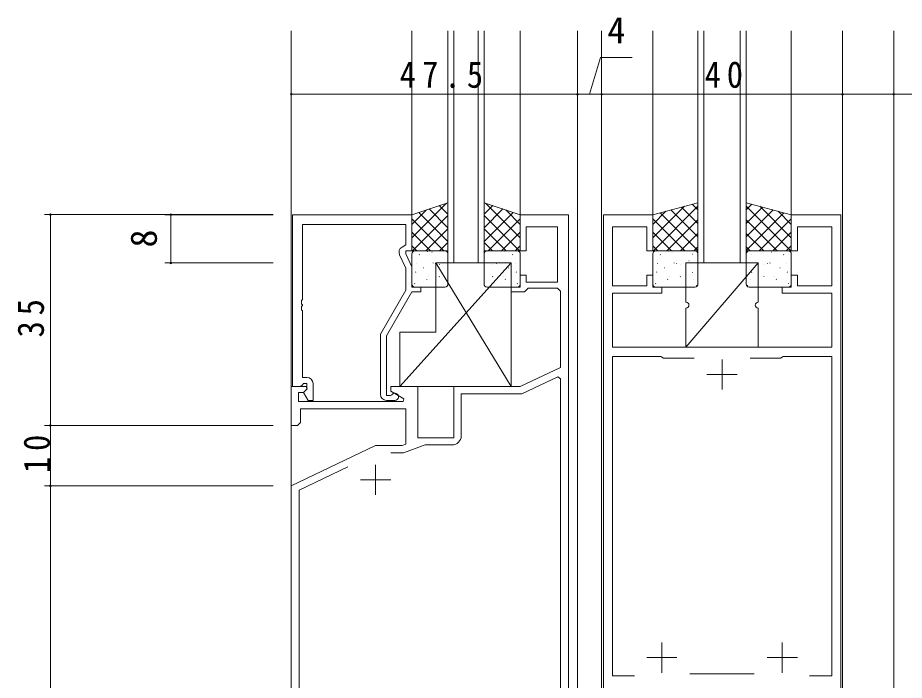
# Model space of a CAD drawing. Units: millimetres, scale not verified. Extents: x -841 to 746, y -594 to 534.
# Drawn here: x -543.6 to -396.4, y -183.6 to -73.7 of the extents above; entities that cross this region are included whole.
import ezdxf
from ezdxf.enums import TextEntityAlignment as Align

# ---------------------------------------------------------------- set-up
doc = ezdxf.new("R2010")
doc.units = ezdxf.units.MM
doc.header["$LTSCALE"] = 2
for name, color, linetype, lineweight in [('0-3_YKK_12', 2, 'Continuous', 9), ('0-5_YKK_D', 6, 'Continuous', 9), ('0-6_YKK_13', 4, 'Continuous', 9), ('0-7_YKK_11', 7, 'Continuous', 9)]:
    doc.layers.add(name, color=color, linetype=linetype, lineweight=lineweight)
doc.styles.add('ＭＳ ゴシック', font='')
doc.styles.get('ＭＳ ゴシック').set_extended_font_data('MS Gothic')

msp = doc.modelspace()

# ---------------------------------------------------------------- linework, layer by layer
at = {"layer": '0-3_YKK_12'}
for p, q in [((-498.154, -226.373), (-498.154, -75.875)), ((-478.154, -106.373), (-478.154, -75.875)), ((-472.154, -114.374), (-472.154, -75.875)), ((-471.154, -114.374), (-471.154, -75.875)), ((-467.154, -114.374), (-467.154, -75.875)), ((-466.154, -114.374), (-466.154, -75.875)), ((-460.154, -106.374), (-460.154, -75.875)), ((-450.654, -226.373), (-450.654, -75.875)), ((-446.654, -216.378), (-446.654, -75.875)), ((-438.154, -106.373), (-438.154, -75.875)), ((-430.654, -114.373), (-430.654, -75.875)), ((-429.654, -114.373), (-429.654, -75.875)), ((-423.654, -114.373), (-423.654, -75.875)), ((-422.654, -114.373), (-422.654, -75.875)), ((-415.154, -106.373), (-415.154, -75.875)), ((-406.654, -216.378), (-406.654, -75.875)), ((-398.154, -226.373), (-398.154, -75.875)), ((-466.154, -114.374), (-472.154, -114.374)), ((-422.654, -114.373), (-430.654, -114.373))]:
    msp.add_line(p, q, dxfattribs=at)
at = {"layer": '0-5_YKK_D'}
for p, q in [((-450.654, -86.373), (-498.154, -86.373)), ((-450.654, -100.837), (-450.654, -85.373)), ((-450.654, -104.071), (-450.654, -85.373)), ((-450.654, -86.373), (-446.654, -86.373)), ((-446.654, -101.779), (-446.654, -85.373)), ((-446.654, -103.681), (-446.654, -85.373)), ((-446.654, -86.373), (-406.654, -86.373)), ((-406.654, -101.779), (-406.654, -85.373)), ((-406.654, -103.774), (-406.654, -85.373)), ((-398.154, -104.373), (-398.154, -85.373)), ((-501.154, -106.352), (-539.154, -106.352)), ((-538.154, -106.352), (-538.154, -141.352)), ((-501.154, -106.373), (-519.154, -106.373)), ((-518.154, -106.373), (-518.154, -114.374)), ((-501.154, -114.374), (-519.154, -114.374)), ((-501.154, -141.352), (-539.154, -141.352)), ((-501.154, -141.352), (-539.154, -141.352)), ((-538.154, -141.352), (-538.154, -151.352)), ((-501.154, -151.352), (-539.154, -151.352)), ((-501.154, -151.373), (-539.154, -151.373)), ((-538.154, -226.373), (-538.154, -151.373))]:
    msp.add_line(p, q, dxfattribs=at)
for points in [[(-448.654, -86.373), (-446.824, -80.273), (-441.578, -80.273)], [(-406.654, -86.373), (-398.154, -86.373), (-383.647, -86.373)]]:
    msp.add_lwpolyline(points, dxfattribs=at)
for centre, start, end in [((-498.154, -86.373), 0, 180), ((-498.154, -86.373), 180, 0), ((-450.654, -86.373), 0, 180), ((-450.654, -86.373), 0, 180), ((-450.654, -86.373), 180, 0), ((-450.654, -86.373), 180, 0), ((-446.654, -86.373), 0, 180), ((-446.654, -86.373), 0, 180), ((-446.654, -86.373), 180, 0), ((-446.654, -86.373), 180, 0), ((-406.654, -86.373), 0, 180), ((-406.654, -86.373), 0, 180), ((-406.654, -86.373), 180, 0), ((-406.654, -86.373), 180, 0), ((-398.154, -86.373), 0, 180), ((-398.154, -86.373), 180, 0), ((-538.154, -106.352), 90, 270), ((-538.154, -106.352), 270, 90), ((-518.154, -106.373), 90, 270), ((-518.154, -106.373), 270, 90), ((-518.154, -114.374), 90, 270), ((-518.154, -114.374), 270, 90), ((-538.154, -141.352), 90, 270), ((-538.154, -141.352), 90, 270), ((-538.154, -141.352), 270, 90), ((-538.154, -141.352), 270, 90), ((-538.154, -151.352), 90, 270), ((-538.154, -151.373), 90, 270), ((-538.154, -151.352), 270, 90), ((-538.154, -151.373), 270, 90)]:
    msp.add_arc(centre, 0.128, start, end, dxfattribs=at)
at = {"layer": '0-6_YKK_13'}
for p, q in [((-472.374, -104.447), (-478.154, -110.226)), ((-465.934, -104.447), (-460.154, -110.226)), ((-475.742, -105.569), (-478.154, -107.981)), ((-475.286, -105.417), (-472.154, -108.549)), ((-473.602, -104.856), (-472.154, -106.303)), ((-464.706, -104.856), (-466.154, -106.303)), ((-463.022, -105.417), (-466.154, -108.549)), ((-462.566, -105.569), (-460.154, -107.981)), ((-432.9, -104.972), (-438.154, -110.226)), ((-435.961, -105.788), (-438.154, -107.981)), ((-430.654, -104.971), (-438.056, -112.373)), ((-435.135, -105.568), (-430.654, -110.049)), ((-433.362, -105.095), (-430.654, -107.803)), ((-431.59, -104.623), (-430.654, -105.558)), ((-421.718, -104.623), (-422.654, -105.558)), ((-422.654, -104.971), (-415.252, -112.373)), ((-419.946, -105.095), (-422.654, -107.803)), ((-418.173, -105.568), (-422.654, -110.049)), ((-420.408, -104.972), (-415.154, -110.226)), ((-417.347, -105.788), (-415.154, -107.981)), ((-478.154, -107.039), (-472.82, -112.373)), ((-472.154, -106.471), (-478.056, -112.373)), ((-476.969, -105.978), (-472.154, -110.794)), ((-461.339, -105.978), (-466.154, -110.794)), ((-466.154, -106.471), (-460.252, -112.373)), ((-460.154, -107.039), (-465.488, -112.373)), ((-438.154, -107.039), (-432.82, -112.373)), ((-436.907, -106.041), (-430.654, -112.294)), ((-430.654, -107.216), (-435.811, -112.373)), ((-416.401, -106.041), (-422.654, -112.294)), ((-422.654, -107.216), (-417.497, -112.373)), ((-415.154, -107.039), (-420.488, -112.373)), ((-472.154, -108.716), (-475.811, -112.373)), ((-466.154, -108.716), (-462.497, -112.373)), ((-478.154, -109.284), (-475.065, -112.373)), ((-460.154, -109.284), (-463.243, -112.373)), ((-438.154, -109.284), (-435.065, -112.373)), ((-430.654, -109.461), (-433.566, -112.373)), ((-422.654, -109.461), (-419.742, -112.373)), ((-415.154, -109.284), (-418.243, -112.373)), ((-478.154, -111.529), (-477.31, -112.373)), ((-472.154, -110.961), (-473.566, -112.373)), ((-466.154, -110.961), (-464.742, -112.373)), ((-460.154, -111.529), (-460.998, -112.373)), ((-438.154, -111.529), (-437.31, -112.373)), ((-430.654, -111.706), (-431.321, -112.373)), ((-422.654, -111.706), (-421.987, -112.373)), ((-415.154, -111.529), (-415.998, -112.373)), ((-478.154, -117.873), (-478.154, -112.873)), ((-477.654, -112.373), (-472.654, -112.373)), ((-476.919, -112.994), (-476.875, -113.018)), ((-475.527, -112.468), (-475.52, -112.475)), ((-474.843, -112.561), (-474.799, -112.585)), ((-472.154, -112.873), (-472.154, -117.873)), ((-466.154, -112.873), (-466.154, -117.873)), ((-460.654, -112.373), (-465.654, -112.373)), ((-463.465, -112.561), (-463.509, -112.585)), ((-462.781, -112.468), (-462.788, -112.475)), ((-461.389, -112.994), (-461.432, -113.018)), ((-460.154, -117.873), (-460.154, -112.873)), ((-438.154, -117.873), (-438.154, -112.873)), ((-437.654, -112.373), (-431.154, -112.373)), ((-436.919, -112.994), (-436.875, -113.018)), ((-435.527, -112.468), (-435.52, -112.475)), ((-434.843, -112.561), (-434.799, -112.585)), ((-431.532, -112.913), (-431.526, -112.921)), ((-430.654, -112.873), (-430.654, -117.873)), ((-422.654, -112.873), (-422.654, -117.873)), ((-415.654, -112.373), (-422.154, -112.373)), ((-421.775, -112.913), (-421.782, -112.921)), ((-418.465, -112.561), (-418.509, -112.585)), ((-417.781, -112.468), (-417.788, -112.475)), ((-416.389, -112.994), (-416.432, -113.018)), ((-415.154, -117.873), (-415.154, -112.873)), ((-461.654, -114.374), (-480.154, -134.874)), ((-477.346, -114.451), (-477.339, -114.458)), ((-474.628, -114.34), (-474.582, -114.429)), ((-474.251, -114.451), (-474.208, -114.475)), ((-474.154, -114.374), (-461.654, -134.874)), ((-473.585, -114.635), (-473.579, -114.643)), ((-472.175, -114.019), (-472.154, -114.03)), ((-466.133, -114.019), (-466.154, -114.03)), ((-464.723, -114.635), (-464.729, -114.643)), ((-464.056, -114.451), (-464.1, -114.475)), ((-463.68, -114.34), (-463.726, -114.429)), ((-460.962, -114.451), (-460.968, -114.458)), ((-437.346, -114.451), (-437.339, -114.458)), ((-434.628, -114.34), (-434.582, -114.429)), ((-434.251, -114.451), (-434.208, -114.475)), ((-433.585, -114.635), (-433.579, -114.643)), ((-432.654, -114.373), (-432.654, -120.873)), ((-420.654, -114.373), (-432.654, -114.373)), ((-420.654, -114.373), (-432.654, -128.373)), ((-432.175, -114.019), (-432.131, -114.043)), ((-421.133, -114.019), (-421.177, -114.043)), ((-420.654, -120.873), (-420.654, -114.373)), ((-419.723, -114.635), (-419.729, -114.643)), ((-419.056, -114.451), (-419.1, -114.475)), ((-418.68, -114.34), (-418.726, -114.429)), ((-415.962, -114.451), (-415.968, -114.458)), ((-477.518, -115.865), (-477.471, -115.953)), ((-476.276, -115.185), (-476.232, -115.209)), ((-462.032, -115.185), (-462.075, -115.209)), ((-460.79, -115.865), (-460.837, -115.953)), ((-437.518, -115.865), (-437.471, -115.953)), ((-436.276, -115.185), (-436.232, -115.209)), ((-431.584, -115.909), (-431.54, -115.933)), ((-421.724, -115.909), (-421.768, -115.933)), ((-417.032, -115.185), (-417.075, -115.209)), ((-415.79, -115.865), (-415.837, -115.953)), ((-475.685, -117.075), (-475.641, -117.099)), ((-475.371, -116.655), (-475.364, -116.663)), ((-473.608, -116.643), (-473.565, -116.667)), ((-464.699, -116.643), (-464.743, -116.667)), ((-462.937, -116.655), (-462.943, -116.663)), ((-462.623, -117.075), (-462.667, -117.099)), ((-435.685, -117.075), (-435.641, -117.099)), ((-435.371, -116.655), (-435.365, -116.663)), ((-433.608, -116.643), (-433.565, -116.667)), ((-431.377, -117.101), (-431.37, -117.108)), ((-421.931, -117.101), (-421.938, -117.108)), ((-419.699, -116.643), (-419.743, -116.667)), ((-417.937, -116.655), (-417.943, -116.663)), ((-417.623, -117.075), (-417.667, -117.099)), ((-477.71, -117.809), (-477.666, -117.833)), ((-472.654, -118.373), (-477.654, -118.373)), ((-465.654, -118.373), (-460.654, -118.373)), ((-460.598, -117.809), (-460.642, -117.833)), ((-437.71, -117.809), (-437.666, -117.833)), ((-431.154, -118.373), (-437.654, -118.373)), ((-430.941, -118.1), (-430.897, -118.124)), ((-422.367, -118.1), (-422.411, -118.124)), ((-422.154, -118.373), (-415.654, -118.373)), ((-415.598, -117.809), (-415.642, -117.833)), ((-432.654, -121.873), (-432.654, -128.373)), ((-420.654, -128.373), (-420.654, -121.873)), ((-432.654, -128.373), (-420.654, -128.373))]:
    msp.add_line(p, q, dxfattribs=at)
for points in [[(-472.154, -104.373), (-478.154, -106.373), (-478.154, -112.373), (-472.154, -112.373)], [(-466.154, -104.373), (-460.154, -106.373), (-460.154, -112.373), (-466.154, -112.373)], [(-430.654, -104.373), (-438.154, -106.373), (-438.154, -112.373), (-430.654, -112.373)], [(-422.654, -104.373), (-415.154, -106.373), (-415.154, -112.373), (-422.654, -112.373)], [(-474.154, -114.374), (-461.654, -114.374), (-461.654, -134.874), (-480.154, -134.874), (-480.154, -125.874), (-474.154, -125.874)]]:
    msp.add_lwpolyline(points, close=True, dxfattribs=at)
for centre, start, end in [((-477.654, -112.873), 90, 180), ((-472.654, -112.873), 0, 90), ((-465.654, -112.873), 90, 180), ((-460.654, -112.873), 0, 90), ((-437.654, -112.873), 90, 180), ((-431.154, -112.873), 0, 90), ((-422.154, -112.873), 90, 180), ((-415.654, -112.873), 0, 90), ((-477.654, -117.873), 180, 270), ((-472.654, -117.873), 270, 0), ((-465.654, -117.873), 180, 270), ((-460.654, -117.873), 270, 0), ((-437.654, -117.873), 180, 270), ((-431.154, -117.873), 270, 0), ((-422.154, -117.873), 180, 270), ((-415.654, -117.873), 270, 0), ((-432.654, -121.373), 270, 90), ((-420.654, -121.373), 90, 270)]:
    msp.add_arc(centre, 0.5, start, end, dxfattribs=at)
at = {"layer": '0-7_YKK_11'}
for p, q in [((-431.303, -130.173), (-436.354, -130.173)), ((-426.654, -130.373), (-426.654, -135.373)), ((-429.154, -132.873), (-424.154, -132.873)), ((-482.354, -137.174), (-480.954, -137.174)), ((-484.154, -147.873), (-484.154, -152.873)), ((-486.654, -150.373), (-481.654, -150.373)), ((-436.654, -177.373), (-436.654, -182.373)), ((-416.654, -177.373), (-416.654, -182.373)), ((-439.154, -179.873), (-434.154, -179.873)), ((-419.154, -179.873), (-414.154, -179.873)), ((-432.005, -182.573), (-421.303, -182.573))]:
    msp.add_line(p, q, dxfattribs=at)
for points in [[(-452.154, -226.373), (-452.154, -106.373), (-460.154, -106.373), (-460.154, -112.373), (-459.154, -112.373), (-459.154, -108.373), (-453.954, -108.373), (-453.954, -117.573), (-459.154, -117.573), (-459.154, -116.373), (-460.154, -116.373), (-460.154, -118.373), (-461.654, -118.373), (-461.654, -119.173), (-459.454, -119.173), (-459.154, -118.873), (-458.854, -118.573), (-453.954, -118.573), (-453.454, -119.073), (-453.454, -131.749), (-460.154, -134.873), (-471.154, -134.873), (-471.154, -143.373), (-477.154, -143.373), (-477.154, -134.873), (-481.654, -134.873), (-481.654, -135.673), (-479.489, -136.923), (-479.609, -137.373), (-496.954, -137.373), (-496.954, -135.873), (-496.13, -135.873), (-495.518, -135.261), (-495.678, -134.873), (-498.154, -134.873), (-498.154, -141.373), (-497.154, -141.373), (-496.654, -140.873), (-496.654, -138.573), (-479.154, -138.573)], [(-497.954, -106.374), (-497.954, -134.874), (-496.624, -134.874), (-496.324, -134.574), (-496.124, -134.374), (-495.554, -134.374), (-495.554, -135.3), (-496.128, -135.874), (-495.377, -137.174), (-494.554, -137.174), (-494.554, -134.374)], [(-481.453, -136.241), (-481.702, -136.374), (-482.354, -136.374), (-482.354, -126.449), (-478.154, -119.174), (-476.654, -119.174), (-476.654, -118.374), (-478.154, -118.374), (-478.154, -115.019), (-479.154, -112.874), (-479.154, -112.374), (-478.154, -112.374), (-478.154, -106.374), (-497.954, -106.374)], [(-446.354, -216.373), (-446.354, -106.373), (-438.154, -106.373), (-438.154, -112.373), (-439.154, -112.373), (-439.154, -108.373), (-444.854, -108.373), (-444.854, -118.173), (-439.154, -118.173), (-439.154, -116.373), (-438.154, -116.373), (-438.154, -118.373), (-436.654, -118.373), (-436.654, -119.373), (-444.854, -119.373), (-444.854, -128.373), (-408.454, -128.373), (-408.454, -119.373), (-416.654, -119.373), (-416.654, -118.373), (-415.154, -118.373), (-415.154, -116.373)], [(-415.154, -116.373), (-414.154, -116.373), (-414.154, -118.173), (-408.454, -118.173), (-408.454, -108.373), (-414.154, -108.373), (-414.154, -112.373), (-415.154, -112.373), (-415.154, -106.373), (-406.954, -106.373)], [(-406.954, -106.373), (-406.954, -216.373)], [(-495.554, -133.374), (-496.324, -133.374), (-496.324, -122.332), (-496.444, -122.149), (-496.444, -121.599), (-496.324, -121.416), (-496.324, -121.332), (-496.444, -121.149), (-496.444, -120.599), (-496.324, -120.416), (-496.324, -108.004), (-479.154, -108.004), (-479.154, -111.374), (-479.781, -111.736)], [(-480.187, -113.025), (-479.154, -115.24), (-479.154, -118.906), (-483.354, -126.181), (-483.354, -136.174)], [(-431.303, -130.173), (-436.354, -130.173), (-436.629, -129.993), (-436.812, -129.873), (-444.854, -129.873), (-444.854, -182.873), (-441.182, -182.873)], [(-412.126, -182.873), (-408.454, -182.873), (-408.454, -129.873), (-416.496, -129.873), (-416.679, -129.993), (-416.954, -130.173), (-422.005, -130.173)], [(-480.359, -215.173), (-453.454, -215.173), (-453.454, -133.583), (-453.917, -133.289), (-459.888, -136.073), (-469.954, -136.073), (-469.954, -143.073)], [(-479.154, -138.573), (-479.154, -144.458), (-479.746, -144.673), (-484.154, -144.673), (-498.154, -151.373), (-498.154, -241.373), (-489.154, -241.373), (-489.154, -240.393), (-490.28, -239.743), (-490.854, -239.743), (-491.136, -239.941), (-491.324, -240.073), (-496.854, -240.073), (-496.854, -217.373)], [(-471.454, -144.573), (-475.963, -144.573), (-479.534, -145.873), (-481.616, -145.873)], [(-488.8, -148.227), (-496.854, -152.081), (-496.854, -215.173), (-487.949, -215.173)]]:
    msp.add_lwpolyline(points, dxfattribs=at)
for centre, radius, start, end in [((-479.281, -112.602), 1, 120.00002, 205.00002), ((-495.554, -134.374), 1, 0, 89.99998), ((-482.354, -136.174), 1, 180, 269.99998), ((-480.954, -136.574), 0.6, 270.00002, 146.25102), ((-471.454, -143.073), 1.5, 270, 359.99998)]:
    msp.add_arc(centre, radius, start, end, dxfattribs=at)

# ---------------------------------------------------------------- texts
at = {"layer": '0-5_YKK_D', "color": 7, "style": 'ＭＳ ゴシック'}
msp.add_text('4', height=4.399, dxfattribs=at).set_placement((-445.686, -79.273), align=Align.BOTTOM_LEFT)
msp.add_text('8', height=4.399, rotation=90, dxfattribs=at).set_placement((-519.154, -111.814), align=Align.BOTTOM_LEFT)
at = {"layer": '0-5_YKK_D', "color": 7, "char_height": 4.399, "attachment_point": 7, "style": 'ＭＳ ゴシック'}
for s, insert in [('\\T1.38;\\W0.9;47.5', (-480.164, -85.373)), ('\\T1.36;\\W0.9;40', (-429.534, -85.373))]:
    msp.add_mtext(s, dxfattribs=dict(at, insert=insert))
at = {"layer": '0-5_YKK_D', "color": 7, "char_height": 4.399, "attachment_point": 7, "rotation": 90, "style": 'ＭＳ ゴシック'}
for s, insert in [('\\T1.36;\\W0.9;35', (-539.154, -126.732)), ('\\T1.36;\\W0.9;10', (-538.154, -149.232))]:
    msp.add_mtext(s, dxfattribs=dict(at, insert=insert))

doc.saveas('drawing.dxf')
